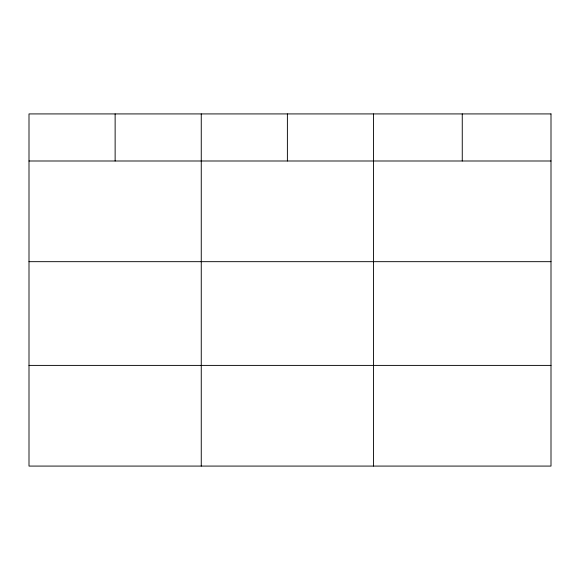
<?xml version="1.0" encoding="UTF-8"?>
<svg xmlns="http://www.w3.org/2000/svg" width="580" height="580" viewBox="0 0 580 580"><rect width="100%" height="100%" fill="white"/><g stroke="black" fill="none" stroke-linecap="round" stroke-linejoin="round"><path stroke-width="0.87" d="M29 160.993L551 160.993M29 261.674L551 261.674M29 365.4L551 365.4M462.26 113.919L462.26 160.993M373.52 113.919L373.52 466.081M287.39 113.919L287.39 160.993M201.26 113.919L201.26 466.081M115.13 113.919L115.13 160.993M551 113.919L29 113.919L29 466.081L551 466.081L551 113.919"/></g></svg>
